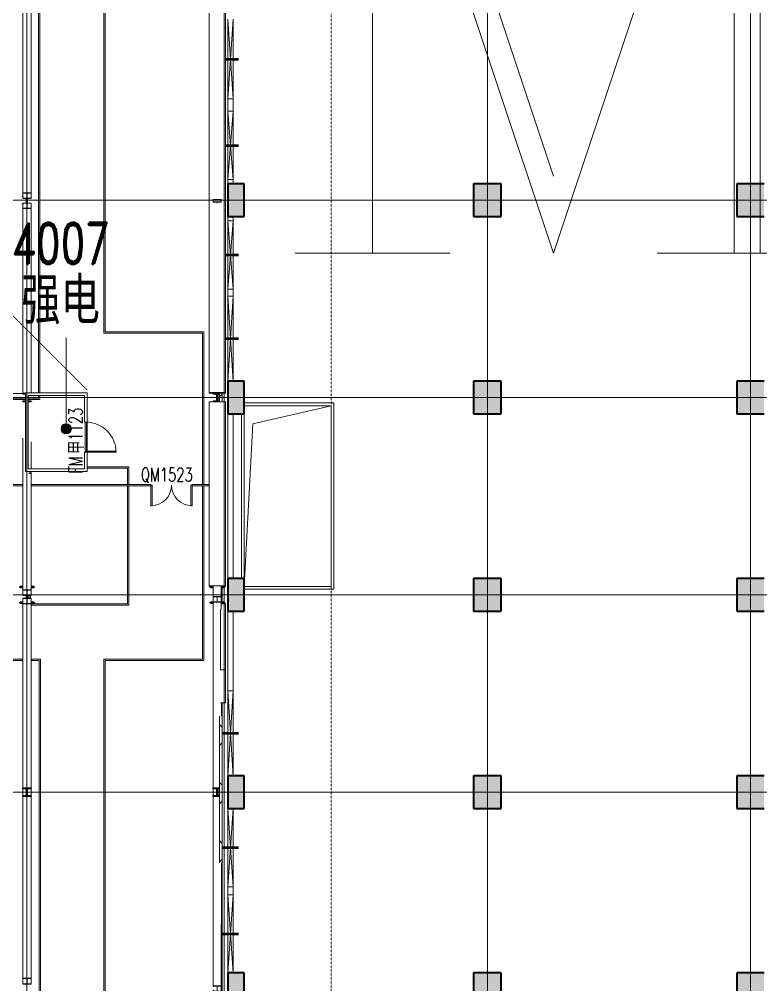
# Model space of a CAD drawing. Header units: millimetres. Extents: x -30000 to 430621, y -31706 to 192400.
# Drawn here: x 237321 to 264375, y 93773 to 129000 of the extents above; entities that cross this region are included whole.
import ezdxf

# ---------------------------------------------------------------- set-up
doc = ezdxf.new("R2010")
doc.units = ezdxf.units.MM
for name, pattern in [('1_1', [2, 1, -1]), ('Dash', [6.35, 3.175, -3.175]), ('轴网线', [22.04, 18.38, -1.83, 0, -1.83])]:
    doc.linetypes.add(name, pattern=pattern)
doc.layers.get('0').update_dxf_attribs({"color": 8})
for name, color, linetype, lineweight in [('A-AREA-IDEN', 8, 'Continuous', 9), ('A-DETL', 8, 'Continuous', 18), ('A-DETL-GENF', 8, 'Continuous', 18), ('A-DOOR', 8, 'Continuous', 5), ('A-DOOR-IDEN', 8, 'Continuous', 9), ('A-DOOR-OPNG', 8, 'Continuous', 5), ('A-FLOR', 8, 'Continuous', 5), ('A-FLOR-HRAL', 8, 'Continuous', 5), ('A-GENM', 8, 'Continuous', 5), ('A-WALL', 8, 'Continuous', 5), ('A-WALL-PATT', 8, 'Continuous', 9), ('G-IMPT', 8, 'Continuous', 5), ('S-BEAM', 8, 'Continuous', 5), ('S-COLS', 8, 'Continuous', 5), ('S-GRID', 8, 'Continuous', 9)]:
    doc.layers.add(name, color=color, linetype=linetype, lineweight=lineweight)
doc.styles.add('RomanD', font='romand__.ttf', dxfattribs={"width": 0.7, "height": 1500})
doc.styles.add('RomanD_1', font='romand__.ttf', dxfattribs={"width": 0.7, "height": 500})
doc.styles.add('仿宋_2', font='simfang.ttf', dxfattribs={"width": 0.7, "height": 1500})
doc.styles.add('微软雅黑', font='Microsoft YaHei.ttf', dxfattribs={"width": 0.7, "height": 500})

# ---------------------------------------------------------------- blocks, each defined once
blk = doc.blocks.new('钢_梁_焊接H - H600X600X20X36-658876-LAY-4F-1_500-A')
at = {"layer": 'S-BEAM', "color": 8, "lineweight": 15, "true_color": 0x777777}
for p, q in [((244250, 136637), (244850, 136637)), ((244250, 115382), (244250, 136637)), ((244850, 115382), (244850, 136637)), ((244850, 115382), (244250, 115382)), ((244250, 115382), (244250, 115381)), ((244250, 115365), (244250, 115382)), ((244250, 115381), (244540, 115381)), ((244540, 115365), (244250, 115365)), ((244250, 115365), (244250, 115364)), ((244250, 115364), (244850, 115364)), ((244540, 115381), (244540, 115365)), ((244560, 115365), (244560, 115381)), ((244560, 115381), (244850, 115381)), ((244850, 115365), (244560, 115365)), ((244850, 115381), (244850, 115382)), ((244850, 115365), (244850, 115382)), ((244850, 115364), (244850, 115365))]:
    blk.add_line(p, q, dxfattribs=at)
blk = doc.blocks.new('钢_梁_焊接H - H600X600X20X36-658877-LAY-4F-1_500-A')
at = {"layer": 'S-BEAM', "color": 8, "lineweight": 15, "true_color": 0x777777}
for p, q in [((244250, 115037), (244850, 115037)), ((244250, 108332), (244250, 115037)), ((244850, 108332), (244850, 115037)), ((244850, 108332), (244250, 108332)), ((244250, 108332), (244250, 108330)), ((244250, 108314), (244250, 108332)), ((244250, 108330), (244540, 108330)), ((244390, 108314), (244250, 108314)), ((244250, 108314), (244250, 108313)), ((244250, 108313), (244390, 108313)), ((244540, 108330), (244540, 108321)), ((244560, 108321), (244560, 108330)), ((244560, 108330), (244850, 108330)), ((244850, 108314), (244690, 108314)), ((244690, 108313), (244850, 108313)), ((244850, 108330), (244850, 108332)), ((244850, 108314), (244850, 108332)), ((244850, 108313), (244850, 108314))]:
    blk.add_line(p, q, dxfattribs=at)
blk = doc.blocks.new('钢_柱_热轧H - HW300X300-V12-LAY-4F-1_500-A')
at = {"layer": 'S-COLS', "lineweight": 15, "true_color": 0xdddddd}
h = blk.add_hatch(color=254, dxfattribs=at)
h.paths.add_polyline_path([(150, -150), (150, -135), (50, -139), (50, -150), (100, -150)], flags=0)
h.paths.add_polyline_path([(-150, -150), (-50, -150), (-50, -135), (-150, -135)], flags=0)
h.paths.add_polyline_path([(-50, 135), (-50, 150), (-150, 150), (-150, 135)], flags=0)
at = {"layer": 'S-COLS', "color": 8, "lineweight": 35, "true_color": 0x777777}
for p, q in [((-150, 150), (-50, 150)), ((-150, 135), (-150, 150)), ((-50, 135), (-150, 135)), ((-150, -135), (-50, -135)), ((-150, -150), (-150, -135)), ((-50, -150), (-150, -150)), ((50, -135), (150, -135)), ((150, -150), (50, -150)), ((150, -135), (150, -150))]:
    blk.add_line(p, q, dxfattribs=at)
blk = doc.blocks.new('钢_柱_热轧H - HW300X300-659263-LAY-4F-1_500-A')
at = {"layer": 'S-COLS', "lineweight": 15, "true_color": 0xdddddd}
h = blk.add_hatch(color=254, dxfattribs=at)
h.paths.add_polyline_path([(5, -122), (5, 122), (-5, 122), (-5, -122)], flags=0)
h.paths.add_polyline_path([(9, -131), (5, -122), (-5, -131), (5, -131)], flags=0)
h.paths.add_polyline_path([(-150, -150), (75, -150), (75, -135), (-150, -135)], flags=0)
h.paths.add_polyline_path([(5, 122), (5, 131), (-5, 129)], flags=0)
h.paths.add_polyline_path([(9, 131), (18, 135), (75, 135), (75, 150), (-150, 150), (-150, 135), (5, 132)], flags=0)
at = {"layer": 'S-COLS', "color": 8, "lineweight": 35, "true_color": 0x777777}
for p, q in [((-150, 150), (75, 150)), ((-150, 135), (-150, 150)), ((-18, 135), (-150, 135)), ((-5, -122), (-5, 122)), ((5, 122), (5, -122)), ((75, 135), (18, 135)), ((-150, -135), (-18, -135)), ((-150, -150), (-150, -135)), ((75, -150), (-150, -150)), ((18, -135), (75, -135))]:
    blk.add_line(p, q, dxfattribs=at)
for centre, start, end in [((-18, 122), 360, 90), ((18, 122), 90, 180), ((-18, -122), 270, 360), ((18, -122), 180, 270)]:
    blk.add_arc(centre, 13, start, end, dxfattribs=at)
blk = doc.blocks.new('钢_柱_焊接H - H600X500X20X30-V39-LAY-4F-1_500-A')
at = {"layer": 'S-COLS', "lineweight": 15, "true_color": 0xdddddd}
h = blk.add_hatch(color=254, dxfattribs=at)
h.paths.add_polyline_path([(150, -300), (250, -300), (250, -270), (150, -270), (150, -288)], flags=0)
h.paths.add_polyline_path([(-150, -300), (-150, -270), (-250, -270), (-250, -300)], flags=0)
h.paths.add_polyline_path([(-10, -123), (10, -123), (5, -25), (-10, -25)], flags=0)
h.paths.add_polyline_path([(250, 270), (250, 300), (150, 300), (150, 270)], flags=0)
h.paths.add_polyline_path([(-150, 270), (-150, 300), (-250, 300), (-250, 270)], flags=0)
at = {"layer": 'S-COLS', "color": 8, "lineweight": 35, "true_color": 0x777777}
for p, q in [((-250, 300), (-150, 300)), ((-250, 270), (-250, 300)), ((-150, 270), (-250, 270)), ((150, 300), (250, 300)), ((250, 270), (150, 270)), ((250, 300), (250, 270)), ((-250, -270), (-150, -270)), ((-250, -300), (-250, -270)), ((-150, -300), (-250, -300)), ((-10, -123), (-10, -25)), ((10, -25), (10, -123)), ((150, -270), (250, -270)), ((250, -300), (150, -300)), ((250, -270), (250, -300))]:
    blk.add_line(p, q, dxfattribs=at)
blk = doc.blocks.new('钢_柱_焊接H - H600X500X20X30-659265-LAY-4F-1_500-A')
at = {"layer": 'S-COLS', "lineweight": 15, "true_color": 0xdddddd}
h = blk.add_hatch(color=254, dxfattribs=at)
h.paths.add_polyline_path([(-160, -300), (-160, -300), (-160, -270), (-250, -271), (-250, -300), (-160, -300)], flags=0)
h.paths.add_polyline_path([(175, -300), (250, -300), (250, -270), (175, -270), (175, -291)], flags=0)
h.paths.add_polyline_path([(250, 270), (250, 300), (175, 300), (175, 270)], flags=0)
h.paths.add_polyline_path([(-160, 270), (-160, 270), (-160, 300), (-250, 300), (-250, 270)], flags=0)
at = {"layer": 'S-COLS', "color": 8, "lineweight": 35, "true_color": 0x777777}
for p, q in [((-250, 300), (-160, 300)), ((-250, 270), (-250, 300)), ((-160, 270), (-250, 270)), ((175, 300), (250, 300)), ((250, 270), (175, 270)), ((250, 300), (250, 270)), ((-250, -270), (-160, -270)), ((-250, -300), (-250, -270)), ((-160, -300), (-250, -300)), ((175, -270), (250, -270)), ((250, -300), (175, -300)), ((250, -270), (250, -300))]:
    blk.add_line(p, q, dxfattribs=at)
blk = doc.blocks.new('钢_柱_热轧H - HW300X300-V75-LAY-4F-1_500-A')
at = {"layer": 'S-COLS', "lineweight": 15, "true_color": 0xdddddd}
h = blk.add_hatch(color=254, dxfattribs=at)
h.paths.add_polyline_path([(5, -122), (5, 122), (-5, 122), (-5, -122)], flags=0)
h.paths.add_polyline_path([(9, -131), (5, -122), (-5, -131), (5, -131)], flags=0)
h.paths.add_polyline_path([(-150, -150), (-150, -150), (80, -150), (80, -135), (-150, -135)], flags=0)
h.paths.add_polyline_path([(5, 122), (5, 131), (-5, 129)], flags=0)
h.paths.add_polyline_path([(9, 131), (18, 135), (80, 135), (80, 150), (-150, 150), (-150, 135), (5, 132)], flags=0)
at = {"layer": 'S-COLS', "color": 8, "lineweight": 35, "true_color": 0x777777}
for p, q in [((-150, 150), (80, 150)), ((-150, 135), (-150, 150)), ((-18, 135), (-150, 135)), ((-5, -122), (-5, 122)), ((5, 122), (5, -122)), ((80, 135), (18, 135)), ((-150, -135), (-18, -135)), ((-150, -150), (-150, -135)), ((80, -150), (-150, -150)), ((18, -135), (80, -135))]:
    blk.add_line(p, q, dxfattribs=at)
for centre, start, end in [((-18, 122), 360, 90), ((18, 122), 90, 180), ((-18, -122), 270, 360), ((18, -122), 180, 270)]:
    blk.add_arc(centre, 13, start, end, dxfattribs=at)
blk = doc.blocks.new('钢_柱_热轧H - HW300X300-659271-LAY-4F-1_500-A')
at = {"layer": 'S-COLS', "lineweight": 15, "true_color": 0xdddddd}
h = blk.add_hatch(color=254, dxfattribs=at)
h.paths.add_polyline_path([(5, -122), (5, 122), (-5, 122), (-5, -122)], flags=0)
h.paths.add_polyline_path([(9, -131), (5, -122), (-5, -131), (5, -131)], flags=0)
h.paths.add_polyline_path([(-150, -150), (150, -150), (150, -135), (-150, -135)], flags=0)
h.paths.add_polyline_path([(5, 122), (5, 131), (-5, 129)], flags=0)
h.paths.add_polyline_path([(9, 131), (18, 135), (150, 135), (150, 150), (-150, 150), (-145, 135), (5, 132)], flags=0)
at = {"layer": 'S-COLS', "color": 8, "lineweight": 35, "true_color": 0x777777}
for p, q in [((-150, 150), (150, 150)), ((-150, 135), (-150, 150)), ((-18, 135), (-150, 135)), ((-5, -122), (-5, 122)), ((5, 122), (5, -122)), ((150, 135), (18, 135)), ((150, 150), (150, 135)), ((-150, -135), (-18, -135)), ((-150, -150), (-150, -135)), ((150, -150), (-150, -150)), ((18, -135), (150, -135)), ((150, -135), (150, -150))]:
    blk.add_line(p, q, dxfattribs=at)
for centre, start, end in [((-18, 122), 360, 90), ((18, 122), 90, 180), ((-18, -122), 270, 360), ((18, -122), 180, 270)]:
    blk.add_arc(centre, 13, start, end, dxfattribs=at)
blk = doc.blocks.new('钢_柱_热轧H - HW300X300-V86-LAY-4F-1_500-A')
at = {"layer": 'S-COLS', "lineweight": 15, "true_color": 0xdddddd}
blk.add_hatch(color=254, dxfattribs=at).paths.add_polyline_path([(4, -104), (5, -104), (0, 67), (-5, 67), (0, -104)], flags=0)
at = {"layer": 'S-COLS', "color": 8, "lineweight": 35, "true_color": 0x777777}
for p, q in [((-150, 135), (-150, 150)), ((-5, -104), (-5, 67)), ((5, 67), (5, -104)), ((-150, -150), (-150, -135))]:
    blk.add_line(p, q, dxfattribs=at)
blk = doc.blocks.new('钢_梁_焊接H - H300X300X10X15-658928-LAY-4F-1_500-A')
at = {"layer": 'S-BEAM', "color": 8, "lineweight": 15, "true_color": 0x777777}
for p, q in [((244390, 122335), (244390, 122398)), ((244690, 122335), (244390, 122335)), ((244390, 122335), (244390, 122325)), ((244390, 122325), (244535, 122325)), ((244535, 122325), (244535, 122291)), ((244545, 122291), (244545, 122325)), ((244545, 122325), (244690, 122325)), ((244690, 122335), (244690, 122398)), ((244690, 122325), (244690, 122335))]:
    blk.add_line(p, q, dxfattribs=at)
blk = doc.blocks.new('钢_梁_焊接H - H300X300X10X15-658929-LAY-4F-1_500-A')
at = {"layer": 'S-BEAM', "color": 8, "lineweight": 15, "true_color": 0x777777}
for p, q in [((244535, 122425), (244390, 122425)), ((244390, 122425), (244390, 122415)), ((244390, 122415), (244690, 122415)), ((244390, 122415), (244390, 122400)), ((244690, 122425), (244545, 122425)), ((244690, 122415), (244690, 122425)), ((244690, 122415), (244690, 122400)), ((244400, 115365), (244400, 115358)), ((244625, 115358), (244400, 115358))]:
    blk.add_line(p, q, dxfattribs=at)
blk = doc.blocks.new('钢_梁_焊接H - H300X300X10X15-658930-LAY-4F-1_500-A')
at = {"layer": 'S-BEAM', "color": 8, "lineweight": 15, "true_color": 0x777777}
for p, q in [((244400, 115050), (244625, 115049)), ((244400, 115037), (244400, 115050)), ((244390, 107934), (244390, 108332)), ((244690, 107934), (244690, 108332)), ((244690, 107934), (244390, 107934)), ((244390, 107934), (244390, 107924)), ((244390, 107924), (244535, 107924)), ((244390, 107739), (244390, 107924)), ((244535, 107924), (244535, 107739)), ((244545, 107739), (244545, 107924)), ((244545, 107924), (244690, 107923)), ((244690, 107923), (244690, 107934)), ((244535, 107739), (244390, 107739)), ((244390, 107739), (244390, 107729)), ((244390, 107729), (244690, 107729)), ((244690, 107739), (244545, 107739)), ((244690, 107739), (244690, 107790)), ((244690, 107729), (244690, 107739))]:
    blk.add_line(p, q, dxfattribs=at)
blk = doc.blocks.new('钢_梁_焊接H - H300X300X10X15-658931-LAY-4F-1_500-A')
at = {"layer": 'S-BEAM', "color": 8, "lineweight": 15, "true_color": 0x777777}
for p, q in [((244390, 108174), (244390, 108164)), ((244390, 108164), (244390, 108000)), ((244390, 107924), (244390, 107791)), ((244690, 108000), (244690, 107981)), ((244690, 107971), (244690, 107981)), ((244690, 107971), (244690, 107460)), ((244390, 107729), (244395, 100804)), ((244693, 104058), (244693, 103566))]:
    blk.add_line(p, q, dxfattribs=at)
blk = doc.blocks.new('钢_梁_焊接H - H300X300X10X15-658932-LAY-4F-1_500-A')
at = {"layer": 'S-BEAM', "color": 8, "lineweight": 15, "true_color": 0x777777}
for p, q in [((244390, 93733), (244395, 100804)), ((244690, 93733), (244693, 98230)), ((244690, 93733), (244390, 93733)), ((244390, 93733), (244390, 93722)), ((244390, 93722), (244535, 93722)), ((244390, 93699), (244390, 93722)), ((244535, 93722), (244535, 93621)), ((244545, 93600), (244545, 93722)), ((244545, 93722), (244690, 93722)), ((244690, 93722), (244690, 93733)), ((244690, 93532), (244690, 93722)), ((244390, 93533), (244390, 93600)), ((244535, 93532), (244390, 93533)), ((244390, 93533), (244390, 93522)), ((244390, 93522), (244535, 93522)), ((244535, 93600), (244535, 93532)), ((244690, 93532), (244545, 93532)), ((244545, 93522), (244690, 93522)), ((244690, 93522), (244690, 93532))]:
    blk.add_line(p, q, dxfattribs=at)
blk = doc.blocks.new('钢_梁_焊接H - H300X300X10X15-658895-LAY-4F-1_500-A')
at = {"layer": 'S-BEAM', "color": 8, "lineweight": 15, "true_color": 0x777777}
for p, q in [((14250, 129354), (14550, 129354)), ((14250, 122663), (14250, 129354)), ((14550, 122663), (14550, 129354)), ((14550, 122663), (14250, 122663)), ((14250, 122663), (14250, 122653)), ((14250, 122653), (14395, 122653)), ((14250, 122477), (14250, 122653)), ((14395, 122653), (14395, 122477)), ((14405, 122477), (14405, 122653)), ((14405, 122653), (14550, 122653)), ((14550, 122653), (14550, 122663)), ((14550, 122477), (14550, 122653)), ((14395, 122477), (14250, 122477)), ((14250, 122477), (14250, 122467)), ((14250, 122467), (14550, 122467)), ((14550, 122477), (14405, 122477)), ((14550, 122467), (14550, 122477))]:
    blk.add_line(p, q, dxfattribs=at)
blk = doc.blocks.new('钢_梁_焊接H - H300X300X10X15-V374-LAY-4F-1_500-A')
at = {"layer": 'S-BEAM', "color": 8, "lineweight": 15, "true_color": 0x777777}
for p, q in [((237750, 122296), (237450, 122296)), ((237450, 122296), (237450, 122286)), ((237450, 122286), (237595, 122286)), ((237450, 122286), (237450, 122109)), ((237595, 122286), (237595, 122109)), ((237605, 122109), (237605, 122286)), ((237605, 122286), (237750, 122286)), ((237750, 122286), (237750, 122296)), ((237750, 122286), (237750, 122109)), ((237595, 122109), (237450, 122109)), ((237450, 122109), (237450, 122099)), ((237450, 122099), (237750, 122099)), ((237450, 122099), (237450, 115360)), ((237750, 122109), (237605, 122109)), ((237750, 122099), (237750, 122109)), ((237750, 122099), (237750, 115375)), ((237550, 115360), (237450, 115360))]:
    blk.add_line(p, q, dxfattribs=at)
blk = doc.blocks.new('钢_梁_焊接H - H300X300X10X15-V375-LAY-4F-1_500-A')
at = {"layer": 'S-BEAM', "color": 8, "lineweight": 15, "true_color": 0x777777}
for p, q in [((237450, 108179), (237450, 113710)), ((237750, 112600), (237750, 113586)), ((237750, 108179), (237750, 112500)), ((237750, 108179), (237450, 108179)), ((237450, 108179), (237450, 108169)), ((237450, 108169), (237595, 108169)), ((237450, 107986), (237450, 108169)), ((237595, 108169), (237595, 107986)), ((237605, 107986), (237605, 108169)), ((237605, 108169), (237750, 108169)), ((237750, 108169), (237750, 108179)), ((237750, 107986), (237750, 108169)), ((237595, 107986), (237450, 107986)), ((237450, 107986), (237450, 107975)), ((237450, 107975), (237750, 107975)), ((237750, 107986), (237605, 107986)), ((237750, 107975), (237750, 107986))]:
    blk.add_line(p, q, dxfattribs=at)
blk = doc.blocks.new('钢_梁_焊接H - H300X300X10X15-V133-LAY-4F-1_500-A')
at = {"layer": 'S-BEAM', "color": 8, "lineweight": 15, "true_color": 0x777777}
for p, q in [((28950, 107877), (28650, 107877)), ((28650, 107877), (28650, 107867)), ((28650, 107867), (28795, 107867)), ((28650, 107867), (28650, 107683)), ((28795, 107867), (28795, 107683)), ((28805, 107683), (28805, 107867)), ((28805, 107867), (28950, 107867)), ((28950, 107867), (28950, 107877)), ((28950, 107867), (28950, 107683)), ((28795, 107683), (28650, 107683)), ((28650, 107683), (28650, 107673)), ((28650, 107673), (28950, 107673)), ((28650, 107673), (28650, 100949)), ((28950, 107683), (28805, 107683)), ((28950, 107673), (28950, 107683)), ((28950, 107673), (28950, 100770)), ((28650, 100935), (28650, 100770))]:
    blk.add_line(p, q, dxfattribs=at)
blk = doc.blocks.new('钢_梁_焊接H - H300X300X10X15-V134-LAY-4F-1_500-A')
at = {"layer": 'S-BEAM', "color": 8, "lineweight": 15, "true_color": 0x777777}
for p, q in [((28650, 100665), (28650, 100770)), ((28950, 94007), (28950, 100770)), ((28650, 94007), (28650, 100651)), ((28950, 94007), (28650, 94007)), ((28650, 94007), (28650, 93997)), ((28650, 93997), (28795, 93997)), ((28650, 93807), (28650, 93997)), ((28795, 93807), (28650, 93807)), ((28650, 93807), (28650, 93796)), ((28650, 93796), (28950, 93796)), ((28795, 93997), (28795, 93807)), ((28805, 93807), (28805, 93997)), ((28805, 93997), (28950, 93997)), ((28950, 93807), (28805, 93807)), ((28950, 93997), (28950, 94007)), ((28950, 93807), (28950, 93997)), ((28950, 93796), (28950, 93807))]:
    blk.add_line(p, q, dxfattribs=at)
blk = doc.blocks.new('X-ST-F3-04-C-002_HLP2_rvt-1-LAY-4F-1_500-A')
at = {"layer": 'S-BEAM', "color": 8, "lineweight": 15, "true_color": 0x777777}
for p, q in [((244659, 107460), (244659, 105258)), ((244690, 107670), (244850, 107670)), ((244850, 105258), (244850, 107670)), ((244850, 105258), (244659, 105258)), ((244850, 105258), (244850, 104058)), ((244850, 104058), (244659, 104058))]:
    blk.add_line(p, q, dxfattribs=at)
at = {"color": 8, "lineweight": 15, "true_color": 0x777777}
for name, p in [('钢_梁_焊接H - H600X600X20X36-658876-LAY-4F-1_500-A', (0, 0)), ('钢_梁_焊接H - H300X300X10X15-658895-LAY-4F-1_500-A', (223200, 0)), ('钢_柱_热轧H - HW300X300-V86-LAY-4F-1_500-A', (237595, 122400)), ('钢_梁_焊接H - H300X300X10X15-V374-LAY-4F-1_500-A', (0, 0)), ('钢_梁_焊接H - H300X300X10X15-658929-LAY-4F-1_500-A', (0, 0)), ('钢_梁_焊接H - H300X300X10X15-658928-LAY-4F-1_500-A', (0, 0)), ('钢_柱_热轧H - HW300X300-V12-LAY-4F-1_500-A', (237600, 115200)), ('钢_柱_热轧H - HW300X300-659263-LAY-4F-1_500-A', (244550, 115200)), ('钢_梁_焊接H - H600X600X20X36-658877-LAY-4F-1_500-A', (0, 0)), ('钢_梁_焊接H - H300X300X10X15-658930-LAY-4F-1_500-A', (0, 0)), ('钢_梁_焊接H - H300X300X10X15-V375-LAY-4F-1_500-A', (0, 0)), ('钢_柱_焊接H - H600X500X20X30-V39-LAY-4F-1_500-A', (237600, 108000)), ('钢_柱_焊接H - H600X500X20X30-659265-LAY-4F-1_500-A', (244550, 108000)), ('钢_梁_焊接H - H300X300X10X15-658931-LAY-4F-1_500-A', (0, 0)), ('钢_梁_焊接H - H300X300X10X15-V133-LAY-4F-1_500-A', (208800, 0)), ('钢_柱_热轧H - HW300X300-659271-LAY-4F-1_500-A', (237595, 100800)), ('钢_梁_焊接H - H300X300X10X15-V134-LAY-4F-1_500-A', (208800, 0)), ('钢_梁_焊接H - H300X300X10X15-658932-LAY-4F-1_500-A', (0, 0)), ('钢_柱_热轧H - HW300X300-V75-LAY-4F-1_500-A', (244545, 100800))]:
    blk.add_blockref(name, p, dxfattribs=at)
blk = doc.blocks.new('X-ST-F3-04-C-001_HLP2_rvt-1-LAY-4F-1_500-A')
at = {"layer": 'S-COLS', "true_color": 0xc0c0c0}
for points in [[(245044, 121800), (245525, 121800), (245525, 123000), (244925, 123000), (244925, 121800), (245040, 121800)], [(253900, 121800), (254900, 121800), (254900, 123000), (253900, 123000), (253900, 122281)], [(263500, 121800), (264500, 121800), (264500, 123000), (263500, 123000), (263500, 122281)], [(245125, 114600), (245525, 114600), (245525, 115800), (244925, 115800), (244925, 114600), (245030, 114600)], [(254900, 114600), (254900, 115800), (253900, 115800), (253900, 114600)], [(263500, 114600), (264500, 114600), (264500, 115800), (263500, 115800), (263500, 114900)], [(245125, 107400), (245525, 107400), (245525, 108600), (244925, 108600), (244925, 107400), (245074, 107400)], [(254900, 107400), (254900, 108600), (253900, 108600), (253900, 107400)], [(264500, 107400), (264500, 108600), (263500, 108600), (263500, 107400)], [(245109, 100200), (245525, 100200), (245525, 101400), (244925, 101400), (244925, 100200), (245088, 100200)], [(254900, 100200), (254900, 101400), (253900, 101400), (253900, 100200)], [(264500, 100200), (264500, 101400), (263500, 101400), (263500, 100200)], [(245525, 93000), (245525, 94200), (244925, 94200), (244925, 93000), (245193, 93000)], [(254900, 93000), (254900, 94200), (253900, 94200), (253900, 93000)], [(264500, 93000), (264500, 94200), (263500, 94200), (263500, 93000)]]:
    blk.add_hatch(color=9, dxfattribs=at).paths.add_polyline_path(points, flags=0)
at = {"layer": 'S-COLS', "color": 7, "lineweight": 35}
for p, q in [((245525, 123000), (244925, 123000)), ((244925, 123000), (244925, 121800)), ((245525, 121800), (245525, 123000)), ((254900, 123000), (253900, 123000)), ((253900, 123000), (253900, 121800)), ((254900, 121800), (254900, 123000)), ((264500, 123000), (263500, 123000)), ((263500, 123000), (263500, 121800)), ((244925, 121800), (245525, 121800)), ((253900, 121800), (254900, 121800)), ((263500, 121800), (264500, 121800)), ((245525, 115800), (244925, 115800)), ((244925, 115800), (244925, 114600)), ((245525, 114600), (245525, 115800)), ((254900, 115800), (253900, 115800)), ((253900, 115800), (253900, 114600)), ((254900, 114600), (254900, 115800)), ((264500, 115800), (263500, 115800)), ((263500, 115800), (263500, 114600)), ((244925, 114600), (245525, 114600)), ((253900, 114600), (254900, 114600)), ((263500, 114600), (264500, 114600)), ((245525, 108600), (244925, 108600)), ((244925, 108600), (244925, 107400)), ((245525, 107400), (245525, 108600)), ((254900, 108600), (253900, 108600)), ((253900, 108600), (253900, 107400)), ((254900, 107400), (254900, 108600)), ((264500, 108600), (263500, 108600)), ((263500, 108600), (263500, 107400)), ((244925, 107400), (245525, 107400)), ((253900, 107400), (254900, 107400)), ((263500, 107400), (264500, 107400)), ((245525, 101400), (244925, 101400)), ((244925, 101400), (244925, 100200)), ((245525, 100200), (245525, 101400)), ((254900, 101400), (253900, 101400)), ((253900, 101400), (253900, 100200)), ((254900, 100200), (254900, 101400)), ((264500, 101400), (263500, 101400)), ((263500, 101400), (263500, 100200)), ((244925, 100200), (245525, 100200)), ((253900, 100200), (254900, 100200)), ((263500, 100200), (264500, 100200)), ((245525, 94200), (244925, 94200)), ((244925, 94200), (244925, 93000)), ((245525, 93000), (245525, 94200)), ((254900, 94200), (253900, 94200)), ((253900, 94200), (253900, 93000)), ((254900, 93000), (254900, 94200)), ((264500, 94200), (263500, 94200)), ((263500, 94200), (263500, 93000))]:
    blk.add_line(p, q, dxfattribs=at)
blk = doc.blocks.new('顶部扶栏类型 - 顶部扶栏_内部_-3241304-LAY-4F-1_500-A')
at = {"layer": 'A-FLOR-HRAL'}
for p, q in [((230550, 105650), (237450, 105650)), ((237450, 105600), (230550, 105600)), ((237750, 105650), (238100, 105650)), ((238050, 105600), (237750, 105600)), ((238050, 85124), (238050, 105600)), ((238100, 105650), (238100, 85124))]:
    blk.add_line(p, q, dxfattribs=at)
blk = doc.blocks.new('顶部扶栏类型 - 顶部扶栏_内部_-V431-LAY-4F-1_500-A')
at = {"layer": 'A-FLOR-HRAL'}
for p, q in [((237450, 105650), (230550, 105650)), ((237450, 105600), (230550, 105600)), ((238100, 105650), (237750, 105650)), ((238050, 105600), (237750, 105600)), ((238050, 85124), (238050, 105600)), ((238100, 85124), (238100, 105650))]:
    blk.add_line(p, q, dxfattribs=at)
blk = doc.blocks.new('顶部扶栏类型 - 顶部扶栏_内部_-3241377-LAY-4F-1_500-A')
at = {"layer": 'A-FLOR-HRAL'}
for p, q in [((238025, 115375), (238025, 151175)), ((238075, 151225), (238075, 115375)), ((238025, 115175), (238025, 115275)), ((238075, 115275), (238075, 115125)), ((233775, 115175), (237550, 115175)), ((237550, 115125), (233775, 115125)), ((237650, 115175), (238025, 115175)), ((238075, 115125), (237650, 115125))]:
    blk.add_line(p, q, dxfattribs=at)
blk = doc.blocks.new('顶部扶栏类型 - 顶部扶栏_内部_-V435-LAY-4F-1_500-A')
at = {"layer": 'A-FLOR-HRAL'}
for p, q in [((238025, 115375), (238025, 151175)), ((238075, 115375), (238075, 151225)), ((238025, 115175), (238025, 115275)), ((238075, 115125), (238075, 115275)), ((233775, 115175), (237550, 115175)), ((233775, 115125), (237550, 115125)), ((237650, 115175), (238025, 115175)), ((237650, 115125), (238075, 115125))]:
    blk.add_line(p, q, dxfattribs=at)
blk = doc.blocks.new('顶部扶栏类型 - 顶部扶栏_内部_-3241665-LAY-4F-1_500-A')
at = {"layer": 'A-FLOR-HRAL'}
for p, q in [((240400, 117550), (240400, 153600)), ((240450, 153600), (240450, 117600)), ((244000, 117550), (240400, 117550)), ((240450, 117600), (244050, 117600)), ((244000, 112025), (244000, 117550)), ((244050, 117600), (244050, 112025)), ((244000, 105650), (244000, 111975)), ((244050, 111975), (244050, 105600)), ((240400, 85125), (240400, 105650)), ((240400, 105650), (244000, 105650)), ((240450, 105600), (240450, 85125)), ((244050, 105600), (240450, 105600))]:
    blk.add_line(p, q, dxfattribs=at)
blk = doc.blocks.new('顶部扶栏类型 - 顶部扶栏_内部_-V448-LAY-4F-1_500-A')
at = {"layer": 'A-FLOR-HRAL'}
for p, q in [((240400, 117550), (240400, 153600)), ((240450, 117600), (240450, 153600)), ((244000, 117550), (240400, 117550)), ((244050, 117600), (240450, 117600)), ((244000, 112025), (244000, 117550)), ((244050, 112025), (244050, 117600)), ((244000, 105650), (244000, 111975)), ((244050, 105600), (244050, 111975)), ((240400, 105650), (244000, 105650)), ((240400, 85125), (240400, 105650)), ((240450, 105600), (244050, 105600)), ((240450, 85125), (240450, 105600))]:
    blk.add_line(p, q, dxfattribs=at)
blk = doc.blocks.new('顶部扶栏类型 - 顶部扶栏_内部_-3241747-LAY-4F-1_500-A')
at = {"layer": 'A-FLOR-HRAL'}
for p, q in [((237675, 112450), (237725, 112450)), ((237675, 112414), (237675, 112450)), ((237725, 112450), (237725, 112414)), ((239800, 112675), (241320, 112675)), ((241270, 112625), (239800, 112625)), ((241270, 112025), (241270, 112625)), ((241320, 112675), (241320, 112025)), ((241270, 107675), (241270, 111975)), ((241320, 111975), (241320, 107625)), ((237675, 107877), (237675, 107975)), ((237725, 107975), (237725, 107877)), ((237750, 107675), (241270, 107675)), ((241320, 107625), (237750, 107625))]:
    blk.add_line(p, q, dxfattribs=at)
blk = doc.blocks.new('顶部扶栏类型 - 顶部扶栏_内部_-V451-LAY-4F-1_500-A')
at = {"layer": 'A-FLOR-HRAL'}
for p, q in [((237725, 112450), (237675, 112450)), ((237675, 112450), (237675, 112414)), ((237725, 112450), (237725, 112414)), ((241320, 112675), (239800, 112675)), ((241270, 112625), (239800, 112625)), ((241270, 112025), (241270, 112625)), ((241320, 112025), (241320, 112675)), ((241270, 107675), (241270, 111975)), ((241320, 107625), (241320, 111975)), ((237675, 107975), (237675, 107877)), ((237725, 107975), (237725, 107877)), ((237750, 107675), (241270, 107675)), ((237750, 107625), (241320, 107625))]:
    blk.add_line(p, q, dxfattribs=at)
blk = doc.blocks.new('单扇平开防火门_带观察窗 - FM甲1123-V427-LAY-4F-1_500-A')
at = {"layer": 'A-DOOR'}
for p, q in [((550, 1100), (510, 1100)), ((510, 1100), (510, 0)), ((510, 1100), (550, 1100)), ((510, 900), (510, 1100)), ((550, 0), (550, 1100)), ((550, 1100), (550, 900)), ((510, 700), (510, 900)), ((550, 900), (550, 700)), ((510, 0), (510, 700)), ((550, 700), (550, 50)), ((510, 0), (550, 0)), ((550, 0), (510, 0))]:
    blk.add_line(p, q, dxfattribs=at)
blk.add_arc((550, 0), 1100, 90, 180, dxfattribs=at)
at = {"layer": 'A-DOOR-OPNG'}
for p, q in [((-550, -50), (-550, 50)), ((-550, 20), (550, 20)), ((550, -49), (550, 50)), ((-550, -20), (550, -20))]:
    blk.add_line(p, q, dxfattribs=at)
blk = doc.blocks.new('双扇平开防火门_带观察窗 - QM1523-4721372-LAY-4F-1_500-A')
at = {"layer": 'A-DOOR'}
for p, q in [((-750, 0), (-750, 750)), ((-750, 750), (-710, 750)), ((-750, 750), (-750, 550)), ((-710, 750), (-750, 750)), ((-710, 750), (-710, 0)), ((-710, 550), (-710, 750)), ((750, 750), (710, 750)), ((710, 750), (710, 0)), ((750, 750), (710, 750)), ((710, 750), (710, 550)), ((750, 0), (750, 750)), ((750, 550), (750, 750)), ((-750, 550), (-750, 350)), ((-710, 350), (-710, 550)), ((710, 550), (710, 350)), ((750, 350), (750, 550)), ((-750, 350), (-750, 50)), ((-710, 0), (-750, 0)), ((-710, 50), (-710, 350)), ((710, 350), (710, 50)), ((710, 0), (750, 0)), ((750, 50), (750, 350))]:
    blk.add_line(p, q, dxfattribs=at)
for centre, start, end in [((-750, 0), 0, 90), ((750, 0), 90, 180)]:
    blk.add_arc(centre, 750, start, end, dxfattribs=at)
at = {"layer": 'A-DOOR-OPNG'}
for p, q in [((-750, 25), (-750, -25)), ((750, 25), (750, -25))]:
    blk.add_line(p, q, dxfattribs=at)
blk = doc.blocks.new('矩形墙洞-D - F01-V460-LAY-4F-1_500-A')
at = {"layer": 'A-GENM'}
for p, q in [((-1300, -100), (-1300, 100)), ((-1300, 100), (1550, 100)), ((1550, -100), (-1300, 100)), ((-1300, -100), (1550, 100)), ((1550, 100), (1550, -100)), ((1550, -100), (-1300, -100))]:
    blk.add_line(p, q, dxfattribs=at)
at = {"layer": 'A-GENM', "color": 7, "lineweight": 50}
blk.add_line((125, 300), (125, -300), dxfattribs=at)
blk = doc.blocks.new('矩形墙洞-D - F01-V459-LAY-4F-1_500-A')
at = {"layer": 'A-GENM'}
for p, q in [((1550, 100), (-1300, 100)), ((1550, 100), (-1300, -100)), ((-1300, 100), (1550, -100)), ((1550, -100), (1550, 100)), ((-1300, -100), (1550, -100))]:
    blk.add_line(p, q, dxfattribs=at)
at = {"layer": 'A-GENM', "color": 7, "lineweight": 50}
blk.add_line((125, -300), (125, 300), dxfattribs=at)
blk = doc.blocks.new('矩形墙洞-D - F01-4913047-LAY-4F-1_500-A')
at = {"layer": 'A-GENM'}
for p, q in [((-1425, 100), (1675, 100)), ((1675, -100), (-1425, 100)), ((-1425, -100), (1675, 100)), ((1675, 100), (1675, -100)), ((1675, -100), (-1425, -100))]:
    blk.add_line(p, q, dxfattribs=at)
at = {"layer": 'A-GENM', "color": 7, "lineweight": 50}
blk.add_line((125, 300), (125, -300), dxfattribs=at)
blk = doc.blocks.new('矩形墙洞-D - F01-V462-LAY-4F-1_500-A')
at = {"layer": 'A-GENM'}
for p, q in [((-1425, 100), (1675, 100)), ((1675, -100), (-1425, 100)), ((-1425, -100), (1675, 100)), ((1675, 100), (1675, -100)), ((1675, -100), (-1425, -100))]:
    blk.add_line(p, q, dxfattribs=at)
at = {"layer": 'A-GENM', "color": 7, "lineweight": 50}
blk.add_line((125, 175.000104), (125, -300), dxfattribs=at)
blk = doc.blocks.new('矩形墙洞-D - F01-V463-LAY-4F-1_500-A')
at = {"layer": 'A-GENM'}
for p, q in [((-1125, -100), (-1125, 100)), ((-1125, 100), (1375, 100)), ((1375, -100), (-1125, 100)), ((-1125, -100), (1375, 100)), ((1375, 100), (1375, -100)), ((1375, -100), (-1125, -100))]:
    blk.add_line(p, q, dxfattribs=at)
at = {"layer": 'A-GENM', "color": 7, "lineweight": 50}
blk.add_line((125, 175.000104), (125, -300), dxfattribs=at)
blk = doc.blocks.new('矩形墙洞-D - F01-V464-LAY-4F-1_500-A')
at = {"layer": 'A-GENM'}
for p, q in [((1375, 100), (-1125, 100)), ((-1125, 100), (-1125, -100)), ((1375, 100), (-1125, -100)), ((-1125, 100), (1375, -100)), ((1375, -100), (1375, 100)), ((-1125, -100), (1375, -100))]:
    blk.add_line(p, q, dxfattribs=at)
at = {"layer": 'A-GENM', "color": 7, "lineweight": 50}
blk.add_line((125, -175.000104), (125, 300), dxfattribs=at)
blk = doc.blocks.new('矩形墙洞-D - F01-4913048-LAY-4F-1_500-A')
at = {"layer": 'A-GENM'}
for p, q in [((-1325, -100), (-1325, 100)), ((-1325, 100), (1575, 100)), ((1575, -100), (-1325, 100)), ((-1325, -100), (1575, 100)), ((1575, -100), (-1325, -100))]:
    blk.add_line(p, q, dxfattribs=at)
at = {"layer": 'A-GENM', "color": 7, "lineweight": 50}
blk.add_line((125, 175.000104), (125, -300), dxfattribs=at)
blk = doc.blocks.new('楼板洞口-A - F01-翻边100-4954553-LAY-4F-1_500-A')
at = {"layer": 'A-GENM'}
for p, q in [((3275, 6700), (0, 6700)), ((3275, 6700), (3275, -100)), ((0, 6600), (3175, 6600)), ((3175, 6600), (0, 6600)), ((317.5, 5940), (3175, 6600)), ((3175, 6600), (3175, 0)), ((3175, 0), (3175, 6600)), ((-100, 300), (-100, 6300)), ((0, 300), (0, 6300)), ((0, 6300), (0, 300)), ((0, 0), (317.5, 5940)), ((3175, 0), (0, 0)), ((0, 0), (3175, 0)), ((3275, -100), (0, -100))]:
    blk.add_line(p, q, dxfattribs=at)
blk = doc.blocks.new('分区-小比例 - 分区-小比例_dwg-3125162-LAY-4F-1_500-A')
at = {"layer": 'G-IMPT', "color": 9, "true_color": 0xbababa}
for p, q in [((269359, 148382), (269359, 168182)), ((252394, 148382), (258049, 148382)), ((265594, 148382), (272194, 148382))]:
    blk.add_line(p, q, dxfattribs=at)
at = {"layer": 'G-IMPT', "color": 9, "true_color": 0xbababa, "flags": 128}
for points in [[(252394, 168182), (256159, 168182), (261814, 151202)], [(255214, 148382), (255214, 168182), (261814, 148382), (268414, 168182), (268414, 148382)]]:
    blk.add_lwpolyline(points, dxfattribs=at)
blk = doc.blocks.new('分区-小比例 - A-1058767-LAY-4F-1_500-A')
blk.add_blockref('分区-小比例 - 分区-小比例_dwg-3125162-LAY-4F-1_500-A', (5054, 3407))

msp = doc.modelspace()

# ---------------------------------------------------------------- hatches: boundary and pattern name
at = {"layer": 'A-AREA-IDEN', "lineweight": 18}
h = msp.add_hatch(color=256, dxfattribs=at)
edge = h.paths.add_edge_path(flags=0)
edge.add_arc((239032.8, 114057), 187.5, 0, 360)
at = {"layer": 'A-WALL-PATT', "lineweight": 5}
h = msp.add_hatch(dxfattribs=at)
h.set_pattern_fill('FP_13', color=256, style=0, pattern_type=2)
h.set_pattern_definition([(45, (-4e-09, 0), (-1060.66, 1060.66), []), (135, (-4e-09, 0), (-1060.66, -1060.66), [])])
h.paths.add_polyline_path([(244725, 450), (244723.3, 1212.9), (244625, 1212.9), (244625, 450)], flags=0)
h.paths.add_polyline_path([(244699.7, 4679.9), (244725, 4679.9), (244719.6, 5013.7), (244690.1, 5013.7), (244690.9, 4679.9), (244699.3, 4679.9)], flags=0)
h.paths.add_polyline_path([(244685.7, 6887.1), (244725, 6887.1), (244725, 7000.5), (244685.5, 7000.5)], flags=0)
h.paths.add_polyline_path([(244625, 7033), (244659, 7033.2), (244659, 7389.6), (244625, 7389.6), (244625, 7033.2)], flags=0)
h.paths.add_polyline_path([(244699.3, 7400.5), (244725, 7400.5), (244725, 7512.5), (244685.2, 7512.5), (244690, 7400.5)], flags=0)
h.paths.add_polyline_path([(244695, 14236.7), (244725, 14236.7), (244725, 14562.6), (244625, 14562.6), (244625, 14236.7), (244695, 14236.7)], flags=0)
h.paths.add_polyline_path([(244700.2, 21436.7), (244725, 21436.7), (244725, 21762.9), (244685.1, 21762.9), (244690.1, 21436.7)], flags=0)
h.paths.add_polyline_path([(244725, 43036.3), (244725, 43363.1), (244625, 43363.1), (244625, 43036.3), (244674.7, 43036.3)], flags=0)
h.paths.add_polyline_path([(244725, 50087.2), (244725, 50729.7), (244690.2, 50729.7), (244695.2, 50087.2), (244700.4, 50087.2)], flags=0)
h.paths.add_polyline_path([(244725, 54342.3), (244725, 104057.7), (244692.7, 104057.7), (244693.1, 103566.4), (244625, 103566.3), (244625, 98230.1), (244693.2, 98230.1), (244692.8, 89595.6), (244693.2, 88969.9), (244625, 88969.9), (244626.3, 83967.9), (244693.3, 83967.8), (244690, 74432.1), (244625, 74432.1), (244625, 69430.1), (244693.2, 69430.1), (244692.6, 60995.8), (244693.2, 60169.9), (244625, 60169.9), (244625, 54833.7), (244693.1, 54833.6), (244695.2, 54342.3)], flags=0)
h.paths.add_polyline_path([(244725, 107670.2), (244725, 108313.3), (244690.4, 108313.3), (244695.3, 107670.2), (244699.8, 107670.2)], flags=0)
h.paths.add_polyline_path([(244625, 115037.4), (244725, 115037.4), (244725, 115363.7), (244625, 115363.7), (244625, 115131.1)], flags=0)
h.paths.add_polyline_path([(244725, 136637.1), (244725, 136963.3), (244625, 136963.3), (244625, 136852.1), (244690, 136852.1), (244695.8, 136637.1)], flags=0)
h.paths.add_polyline_path([(244694.3, 143837.4), (244725, 143837.4), (244725, 144163.3), (244625, 144163.3), (244625, 143837.4), (244694.3, 143837.4)], flags=0)
h.paths.add_polyline_path([(244685, 151512.9), (244625, 151512.9), (244625, 151187.6), (244685, 151187.6)], flags=0)
h.paths.add_polyline_path([(244725, 150887.5), (244725, 151512.9), (244685, 151512.9), (244690.1, 150887.5), (244715.3, 150887.5)], flags=0)
h.paths.add_polyline_path([(244724, 157187.1), (244725, 157187.1), (244725, 157950), (244625, 157950), (244625, 157187.1), (244723.3, 157187.1)], flags=0)

# ---------------------------------------------------------------- linework, layer by layer
at = {"layer": 'A-AREA-IDEN', "lineweight": 18}
msp.add_line((239032.8, 114057), (239032.8, 117380), dxfattribs=at)
msp.add_circle((239032.8, 114057), 187.5, dxfattribs=at)
at = {"layer": 'A-DETL', "linetype": 'Dash', "lineweight": 5}
msp.add_line((248700, 151100), (248700, 7300), dxfattribs=at)
at = {"layer": 'A-DETL', "linetype": '1_1', "lineweight": 5}
msp.add_line((239800, 115475), (227152.6, 128122.4), dxfattribs=at)
at = {"layer": 'A-DETL', "lineweight": 5}
msp.add_line((234925, 115350), (237450, 115350), dxfattribs=at)
at = {"layer": 'A-FLOR'}
for p, q in [((239800, 113240), (239800, 114300)), ((241270, 108000), (237750, 108000))]:
    msp.add_line(p, q, dxfattribs=at)
at = {"layer": 'A-WALL'}
for p, q in [((244925, 126100), (244925, 129000)), ((245125, 129000), (245125, 126100)), ((244925, 115800), (244925, 118900)), ((245125, 118900), (245125, 115800)), ((237550, 115375), (237550, 112500)), ((239800, 115375), (237550, 115375)), ((237650, 112600), (237650, 115275)), ((237650, 115275), (239700, 115275)), ((239700, 115275), (239700, 114300)), ((239800, 114300), (239800, 115375)), ((244625, 115364.8), (244625, 115037.4)), ((244725, 115037.4), (244725, 115364.8)), ((239700, 114300), (239800, 114300)), ((239800, 113200), (239700, 113200)), ((239700, 113200), (239700, 112600)), ((239800, 112500), (239800, 113200)), ((237550, 112500), (239800, 112500)), ((239700, 112600), (237650, 112600)), ((237450, 112025), (236925, 112025)), ((242125, 112025), (237750, 112025)), ((244250, 112025), (243625, 112025)), ((236925, 111975), (237450, 111975)), ((237750, 111975), (242125, 111975)), ((243625, 111975), (244250, 111975)), ((244725, 107670.2), (244725, 108314.4)), ((244925, 101400), (244925, 104500)), ((245125, 104500), (245125, 101400)), ((244725, 54342.3), (244725, 104057.7)), ((244625, 103566.3), (244625, 98230.1)), ((244925, 97350), (244925, 100200)), ((245125, 100200), (245125, 97350))]:
    msp.add_line(p, q, dxfattribs=at)
at = {"layer": 'A-WALL', "lineweight": 9}
for p, q in [((245125, 126100), (244925, 126100)), ((244925, 126100), (244925, 123000)), ((245125, 123000), (245125, 126100)), ((244925, 121800), (244925, 118900)), ((245125, 118900), (245125, 121800)), ((244925, 118900), (245125, 118900)), ((244925, 114600), (244925, 108600)), ((245125, 108600), (245125, 114600)), ((244925, 107400), (244925, 104500)), ((245125, 104500), (245125, 107400)), ((244925, 104500), (245125, 104500)), ((245125, 97350), (244925, 97350)), ((244925, 97350), (244925, 94200)), ((245125, 94200), (245125, 97350))]:
    msp.add_line(p, q, dxfattribs=at)
at = {"layer": 'S-GRID', "linetype": '轴网线'}
for p, q in [((237600, -17706.2), (237600, 174400)), ((244800, -17706.2), (244800, 174400)), ((254400, -17706.2), (254400, 174400)), ((264000, -17706.2), (264000, 174400)), ((-16000, 122400), (308800, 122400)), ((-16000, 115200), (308800, 115200)), ((-16000, 108000), (308800, 108000)), ((-16000, 100800), (308800, 100800))]:
    msp.add_line(p, q, dxfattribs=at)

# ---------------------------------------------------------------- block references
at = {"lineweight": 5}
for name in ['X-ST-F3-04-C-001_HLP2_rvt-1-LAY-4F-1_500-A', 'X-ST-F3-04-C-002_HLP2_rvt-1-LAY-4F-1_500-A']:
    msp.add_blockref(name, (0, 0), dxfattribs=at)
at = {"layer": 'A-DETL-GENF', "lineweight": 5}
msp.add_blockref('分区-小比例 - A-1058767-LAY-4F-1_500-A', (-10056.6, -31326.9), dxfattribs=at)
at = {"layer": 'A-DOOR'}
for name, p, rotation in [('单扇平开防火门_带观察窗 - FM甲1123-V427-LAY-4F-1_500-A', (239750, 113750), 270), ('双扇平开防火门_带观察窗 - QM1523-4721372-LAY-4F-1_500-A', (242875, 112000), 180)]:
    msp.add_blockref(name, p, dxfattribs=dict(at, rotation=rotation))
at = {"layer": 'A-FLOR-HRAL'}
for name in ['顶部扶栏类型 - 顶部扶栏_内部_-3241665-LAY-4F-1_500-A', '顶部扶栏类型 - 顶部扶栏_内部_-V448-LAY-4F-1_500-A', '顶部扶栏类型 - 顶部扶栏_内部_-3241377-LAY-4F-1_500-A', '顶部扶栏类型 - 顶部扶栏_内部_-V435-LAY-4F-1_500-A', '顶部扶栏类型 - 顶部扶栏_内部_-3241747-LAY-4F-1_500-A', '顶部扶栏类型 - 顶部扶栏_内部_-V451-LAY-4F-1_500-A', '顶部扶栏类型 - 顶部扶栏_内部_-3241304-LAY-4F-1_500-A', '顶部扶栏类型 - 顶部扶栏_内部_-V431-LAY-4F-1_500-A']:
    msp.add_blockref(name, (0, 0), dxfattribs=at)
at = {"layer": 'A-GENM'}
for name, p, rotation in [('矩形墙洞-D - F01-4913048-LAY-4F-1_500-A', (245025, 127425), 90), ('矩形墙洞-D - F01-V464-LAY-4F-1_500-A', (245025, 124525), 269.9999999999998), ('矩形墙洞-D - F01-V463-LAY-4F-1_500-A', (245025, 120275), 90), ('矩形墙洞-D - F01-V462-LAY-4F-1_500-A', (245025, 117225), 90), ('矩形墙洞-D - F01-4913047-LAY-4F-1_500-A', (245025, 102825), 90), ('矩形墙洞-D - F01-V459-LAY-4F-1_500-A', (245025, 98900), 270), ('矩形墙洞-D - F01-V460-LAY-4F-1_500-A', (245025, 95500), 90)]:
    msp.add_blockref(name, p, dxfattribs=dict(at, rotation=rotation))
msp.add_blockref('楼板洞口-A - F01-翻边100-4954553-LAY-4F-1_500-A', (245525, 108300), dxfattribs=at)

# ---------------------------------------------------------------- texts
at = {"layer": 'A-AREA-IDEN', "char_height": 1500, "attachment_point": 1}
for s, insert, width, style in [('4007', (237030.8, 121577.2), 4826.159, 'RomanD'), ('强电', (237394.3, 119543), 3928.269, '仿宋_2')]:
    msp.add_mtext(s, dxfattribs=dict(at, insert=insert, width=width, style=style))
at = {"layer": 'A-DOOR-IDEN', "char_height": 500, "attachment_point": 1, "rotation": 90}
for s, insert, width, style in [('1123', (239131.8, 113629), 1683.544, 'RomanD_1'), ('\\f微软雅黑|b0|i0|c134|p34|;\\W.7;甲', (239131.8, 113142.8), 589.24, '微软雅黑'), ('FM', (239131.8, 112425.1), 869.831, 'RomanD_1')]:
    msp.add_mtext(s, dxfattribs=dict(at, insert=insert, width=width, style=style))
at = {"layer": 'A-DOOR-IDEN', "insert": (241758.4, 112634.9), "char_height": 500, "width": 2637.552, "attachment_point": 1, "style": 'RomanD_1'}
msp.add_mtext('QM1523', dxfattribs=at)

doc.saveas('drawing.dxf')
